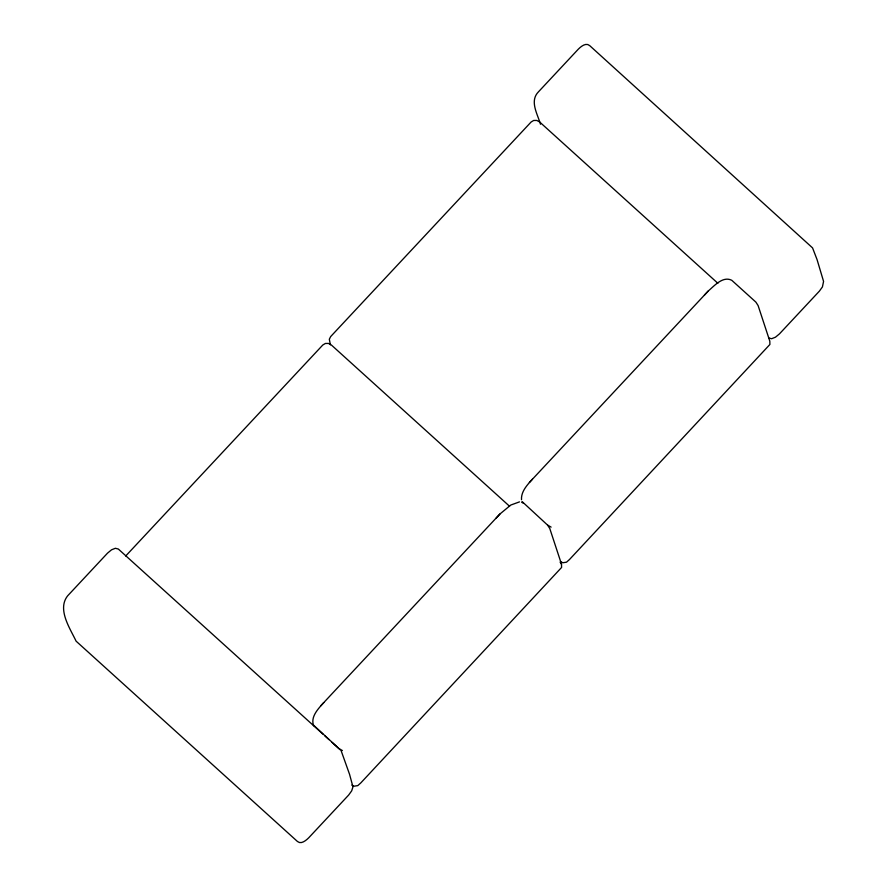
<?xml version="1.0" encoding="UTF-8"?>
<svg xmlns="http://www.w3.org/2000/svg" width="887" height="887" viewBox="0 0 887 887"><rect width="100%" height="100%" fill="white"/><g stroke="black" fill="none" stroke-linecap="round" stroke-linejoin="round"><path stroke-width="1.33" d="M323.766 702.582C318.333 708.669 310.284 716.751 313.61 725.655M532.488 479.146C527.322 484.823 520.968 491.465 521.512 499.714M125.721 555.983L322.801 344.999L325.385 343.457L328.5 343.435L331.317 344.954L509.559 506.255M320.662 705.919L499.935 514.005L510.779 505.047L519.494 501.876M529.384 482.484L708.236 291.025C714.39 285.791 722.872 275.79 731.753 280.281L755.879 302.112L758.097 305.549L769.816 341.196L769.905 344.455L569.487 559.52L566.516 562.181L562.835 562.757L560.562 561.659M704.433 295.083L708.236 291.025M496.121 518.075L499.935 514.005M768.73 338.002L771.623 338.723L775.482 337.182L779.473 333.867L819.377 291.147L822.426 286.933L823.568 281.401L817.049 259.569L812.559 247.905L589.744 45.669C586.074 42.221 580.985 46.479 578.28 49.206L538.376 91.926C529.384 101.162 537.589 114.101 540.482 124.235M351.84 785.095L354.113 786.192L357.794 785.616L360.765 782.955L561.593 567.447L561.504 564.176L549.785 528.541L547.578 525.104L522.199 501.665M547.589 525.093L551.115 527.122M342.393 750.557L338.867 748.528L313.477 725.1M521.678 502.219L523.441 503.262M717.86 283.275L539.629 121.962L536.801 120.444L533.686 120.466L531.113 122.007L330.663 336.583L329.321 339.244L330.385 344.821M322.901 734.081L118.337 549.042L115.377 548.277L111.518 549.818L107.538 553.133L67.634 595.842C56.979 609.336 70.006 628.295 76.094 641.157L297.455 841.486C301.148 844.69 306.059 840.421 308.731 837.783L348.635 795.074L351.684 790.86L352.971 786.88L349.545 774.284L341.173 750.812M324.941 735.933L329.033 739.647M332.104 742.43L340.275 749.848M560.118 562.147L561.504 564.176"/></g></svg>
